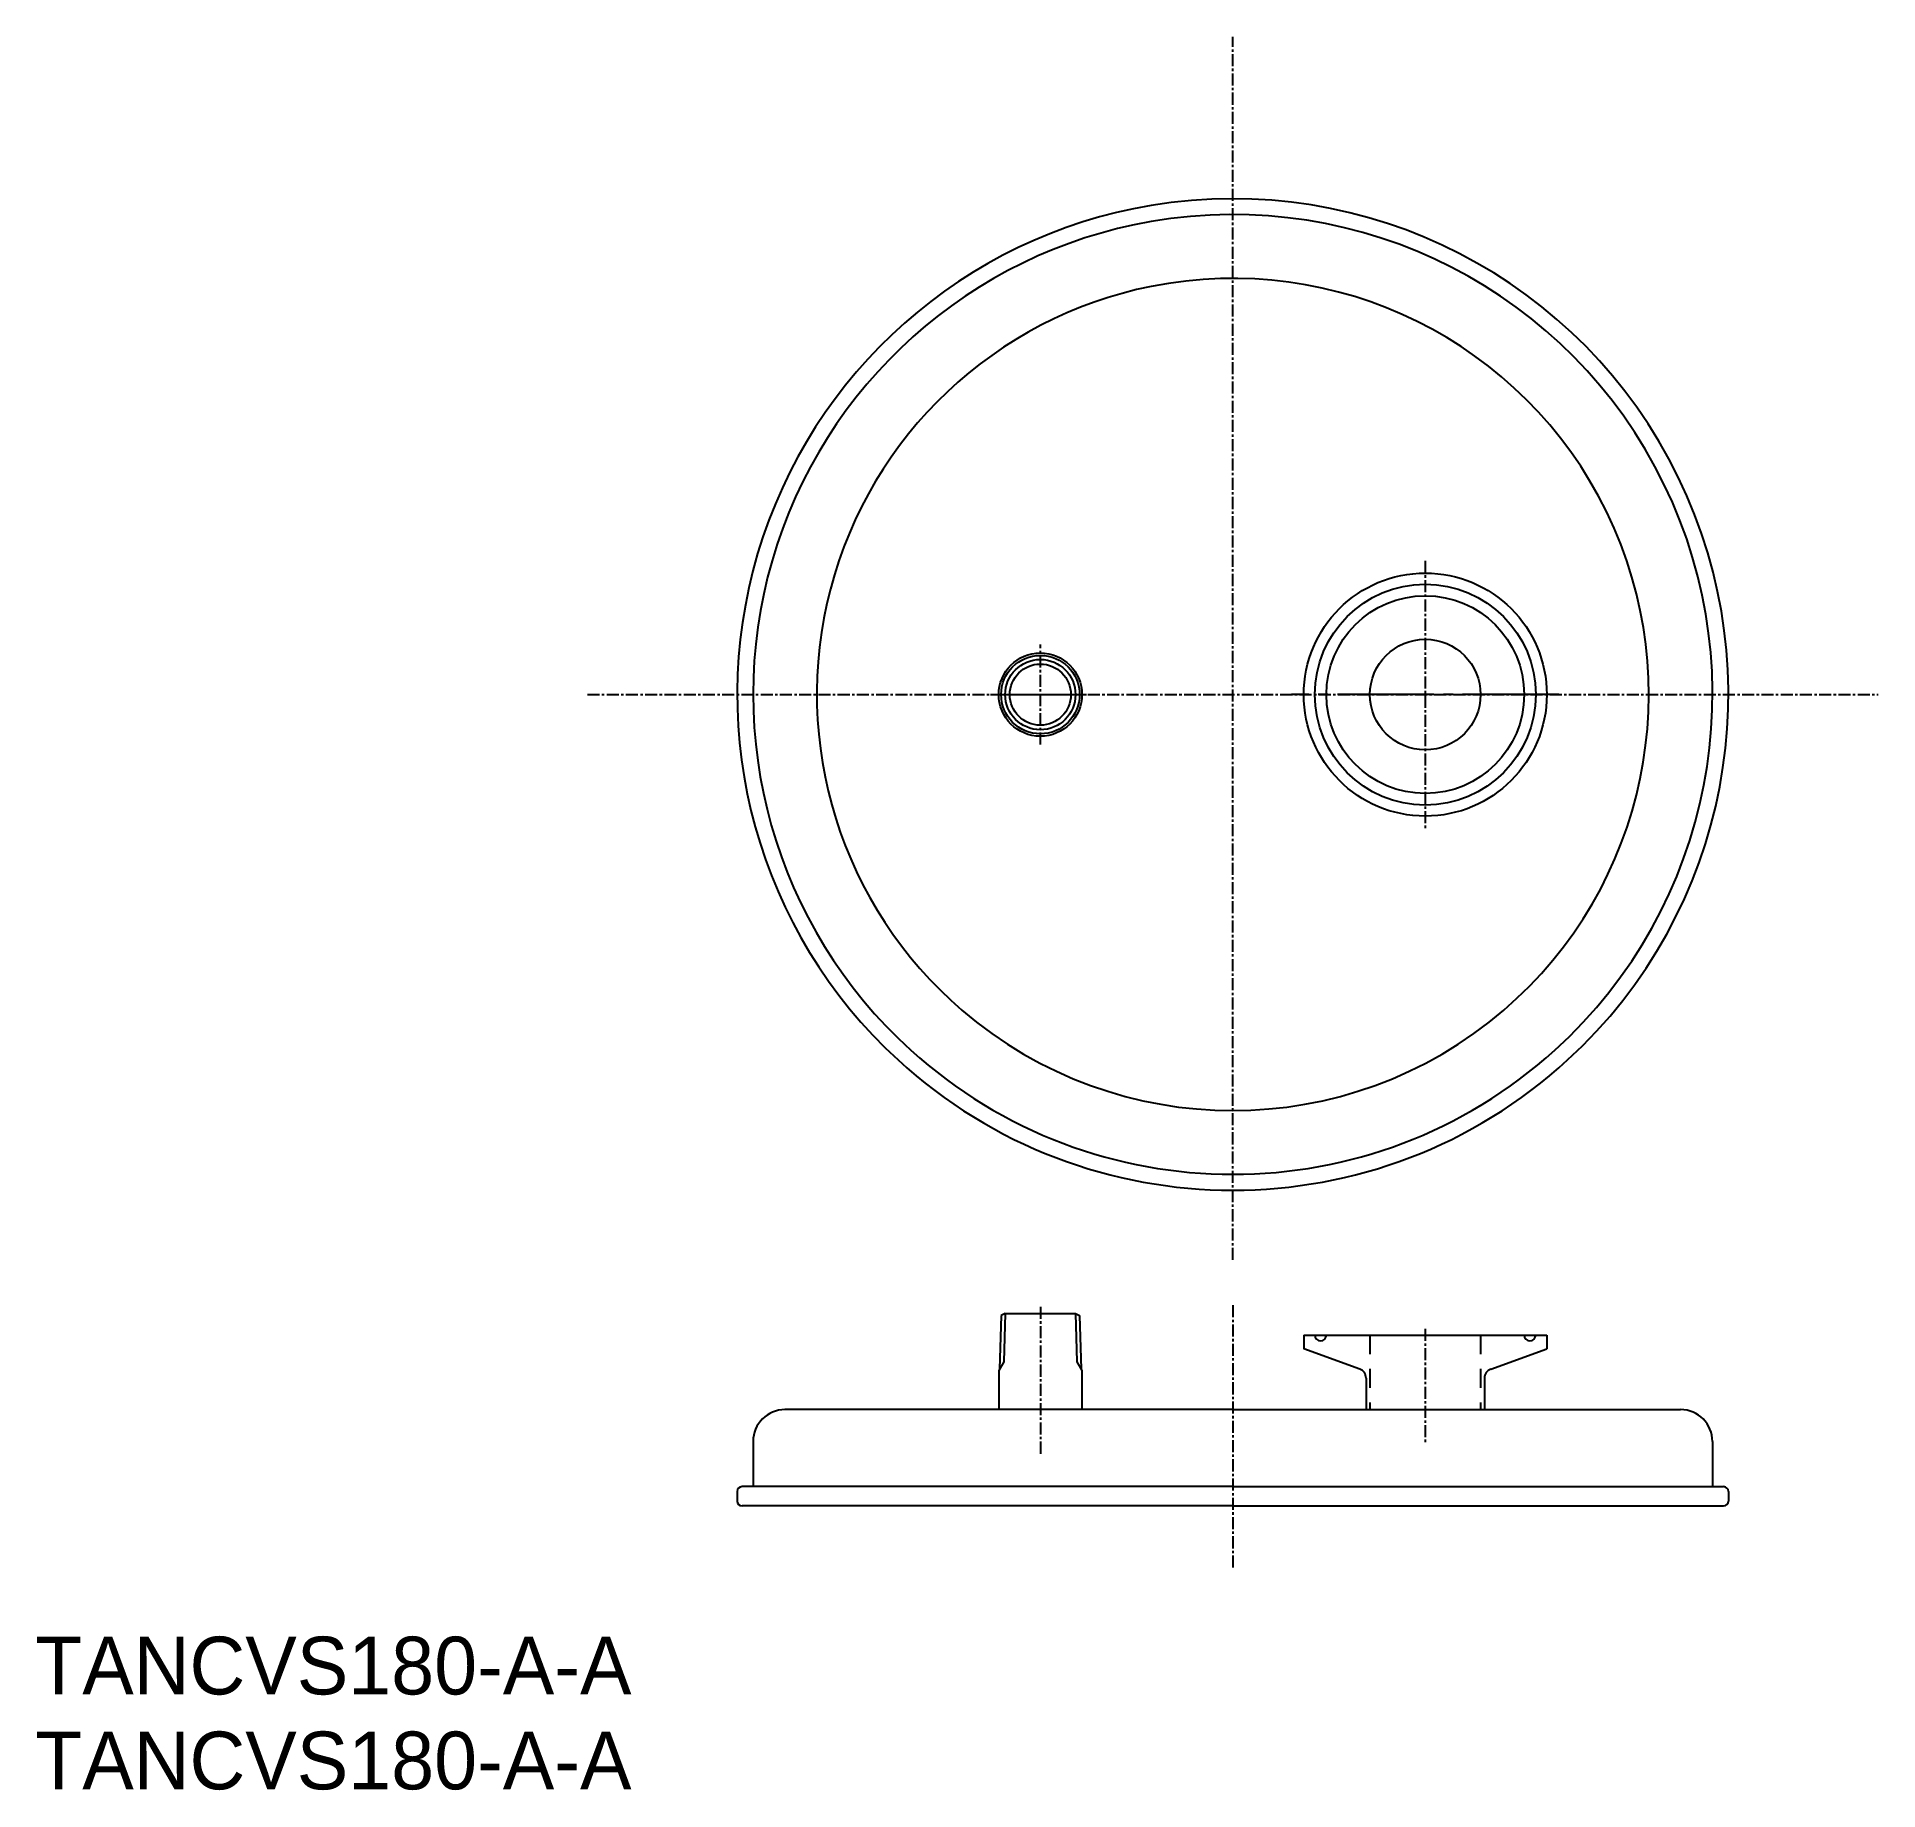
# Model space of a CAD drawing. Extents: x -10 to 373, y 30 to 394.
import ezdxf

# ---------------------------------------------------------------- set-up
doc = ezdxf.new("R2010")
doc.units = 0
doc.header["$LTSCALE"] = 2
for name, pattern in [('CENS', [13, 10, -1, 1, -1]), ('CENTER', [2, 1.25, -0.25, 0.25, -0.25]), ('DASHED', [3.5, 2, -1.5])]:
    doc.linetypes.add(name, pattern=pattern)
doc.layers.get('0').update_dxf_attribs({"linetype": 'CONTINUOUS'})
doc.layers.add('CENTER', color=1, linetype='CENTER')

msp = doc.modelspace()

# ---------------------------------------------------------------- linework, layer by layer
at = {"color": 1, "linetype": 'CENTER'}
for p, q in [((278.71, 285.33), (278.71, 229.78)), ((198.71, 247.17), (198.71, 267.93)), ((198.71, 130.34), (198.71, 99.53)), ((278.71, 125.76), (278.71, 101.9))]:
    msp.add_line(p, q, dxfattribs=at)
at = {"color": 1, "linetype": 'CENS'}
for p, q in [((188.33, 257.55), (209.09, 257.55)), ((306.48, 257.55), (250.93, 257.55))]:
    msp.add_line(p, q, dxfattribs=at)
at = {"color": 7, "linetype": 'CONTINUOUS'}
for p, q in [((190.56, 128.54), (190.21, 117.37)), ((191.43, 128.99), (190.56, 128.54)), ((191.43, 128.99), (205.98, 128.99)), ((205.98, 128.99), (206.85, 128.54)), ((206.85, 128.54), (207.2, 117.37)), ((253.46, 124.49), (303.96, 124.49)), ((253.46, 124.49), (253.46, 121.64)), ((303.96, 124.49), (303.96, 121.64)), ((191.12, 118.94), (190.06, 117.11)), ((206.3, 118.94), (207.36, 117.11)), ((265.09, 117.41), (253.46, 121.64)), ((292.32, 117.41), (303.96, 121.64)), ((190.06, 117.11), (190.06, 108.99)), ((207.36, 117.11), (207.36, 108.99)), ((266.41, 115.53), (266.41, 108.99)), ((291.01, 115.53), (291.01, 108.99)), ((238.71, 108.99), (145.63, 108.99)), ((238.71, 108.99), (331.78, 108.99)), ((139.01, 102.37), (139.01, 92.99)), ((338.41, 102.37), (338.41, 92.99)), ((135.71, 91.99), (135.71, 89.99)), ((238.71, 92.99), (136.71, 92.99)), ((238.71, 92.99), (340.71, 92.99)), ((341.71, 91.99), (341.71, 89.99)), ((238.71, 88.99), (136.71, 88.99)), ((238.71, 88.99), (340.71, 88.99))]:
    msp.add_line(p, q, dxfattribs=at)
at = {"color": 3, "linetype": 'CONTINUOUS'}
for p, q in [((191.43, 128.99), (191.12, 118.94)), ((205.98, 128.99), (206.3, 118.94))]:
    msp.add_line(p, q, dxfattribs=at)
at = {"color": 3, "linetype": 'DASHED'}
for p, q in [((267.21, 124.49), (267.21, 108.99)), ((290.21, 124.49), (290.21, 108.99))]:
    msp.add_line(p, q, dxfattribs=at)
at = {"color": 7, "linetype": 'CONTINUOUS'}
for centre, radius in [((278.71, 257.55), 25.25), ((278.71, 257.55), 22.95), ((278.71, 257.55), 20.55), ((278.71, 257.55), 11.5), ((198.71, 257.55), 8.65), ((198.71, 257.55), 8.15), ((198.71, 257.55), 6.35)]:
    msp.add_circle(centre, radius, dxfattribs=at)
at = {"color": 3, "linetype": 'CONTINUOUS'}
msp.add_circle((198.71, 257.55), 7.3, dxfattribs=at)
at = {"color": 7, "linetype": 'CONTINUOUS'}
for centre, radius, start, end in [((238.71, 257.58), 103, 312.4999, 99.5001), ((238.71, 257.58), 103, 99.5001, 227.5001), ((238.71, 257.58), 99.7, 312.1824, 99.8176), ((238.71, 257.58), 99.7, 99.8176, 227.8176), ((238.71, 257.58), 86.45, 101.3409, 229.3409), ((238.71, 257.58), 86.45, 310.6591, 101.3409), ((238.71, 257.58), 86.45, 229.3409, 310.6591), ((238.71, 257.58), 99.7, 227.8176, 312.1824), ((238.71, 257.58), 103, 227.5001, 312.4999), ((256.96, 124.49), 1.2, 180, 0), ((300.46, 124.49), 1.2, 180, 0), ((264.41, 115.53), 2, 0, 70), ((293.01, 115.53), 2, 110, 180), ((145.63, 102.37), 6.62, 90, 180), ((331.78, 102.37), 6.62, 0, 90), ((136.71, 91.99), 1, 90, 180), ((340.71, 91.99), 1, 0, 90), ((136.71, 89.99), 1, 180, 270), ((340.71, 89.99), 1, 270, 0)]:
    msp.add_arc(centre, radius, start, end, dxfattribs=at)
at = {"layer": 'CENTER', "color": 1, "linetype": 'CENTER'}
for p, q in [((238.71, 140.11), (238.71, 394.21)), ((104.58, 257.58), (372.84, 257.58)), ((238.71, 130.67), (238.71, 75.71))]:
    msp.add_line(p, q, dxfattribs=at)

# ---------------------------------------------------------------- texts
for p in [(-10.22, 49.82), (-10.22, 30.1)]:
    msp.add_text('TANCVS180-A-A', height=12).set_placement(p)

doc.saveas('drawing.dxf')
